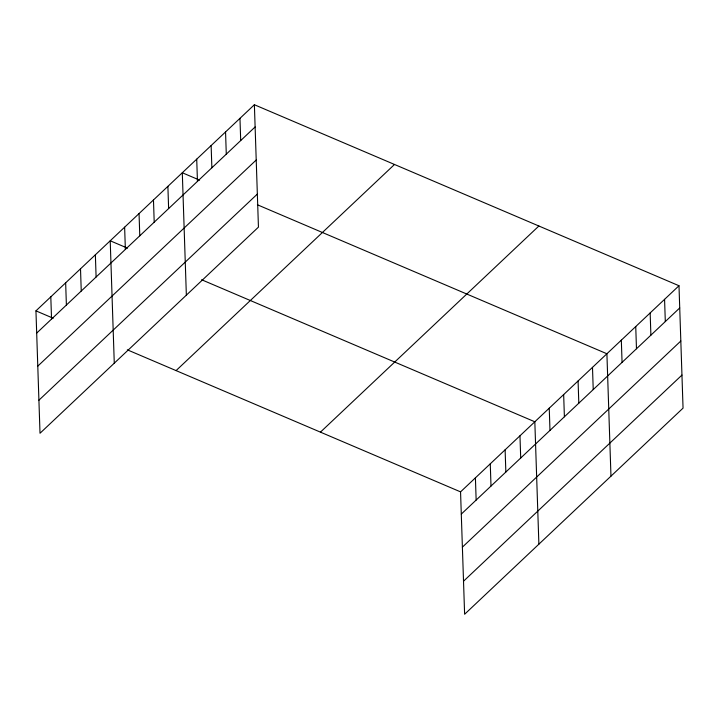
<?xml version="1.0" encoding="UTF-8"?>
<svg xmlns="http://www.w3.org/2000/svg" width="719" height="719" viewBox="0 0 719 719"><rect width="100%" height="100%" fill="white"/><g stroke="black" fill="none" stroke-linecap="round" stroke-linejoin="round"><path stroke-width="1.08" d="M254.382 104.74L258.445 227.132L40.012 433.26L35.95 310.869L254.382 104.74L678.988 285.74L683.05 408.131L464.618 614.26L460.555 491.868L678.988 285.74M36.687 333.086L255.119 126.957M37.783 366.142L256.216 160.013M38.916 400.204L257.348 194.067M176.074 370.6L394.506 164.471M320.44 432.137L538.873 226.009M461.292 514.085L679.725 307.957M462.389 547.141L680.821 341.013M463.521 581.204L681.954 375.075M199.558 180.118L182.302 172.758L186.356 295.149M257.438 204.789L606.908 353.766L610.97 476.149M127.479 248.145L110.214 240.784L114.276 363.176M201.599 279.736L534.828 421.783L538.882 544.175M35.95 310.869L53.215 318.229M127.335 349.829L460.555 491.868M664.572 299.347L665.309 321.564M650.156 312.945L650.893 335.162M635.74 326.552L636.477 348.769M621.324 340.159L622.061 362.376M592.492 367.364L593.229 389.581M578.076 380.971L578.813 403.188M563.66 394.578L564.397 416.795M549.244 408.185L549.981 430.393M519.972 435.804L520.709 458.021M505.115 449.824L505.852 472.032M490.268 463.836L491.005 486.053M475.412 477.856L476.149 500.073M239.966 118.347L240.703 140.556M225.55 131.945L226.287 154.163M211.134 145.553L211.871 167.77M196.718 159.16L197.455 181.377M167.887 186.365L168.623 208.582M153.471 199.972L154.208 222.189M139.046 213.579L139.783 235.796M124.63 227.177L125.367 249.394M95.366 254.805L96.103 277.022M80.51 268.816L81.247 291.033M65.654 282.837L66.391 305.054M50.806 296.857L51.543 319.074"/></g></svg>
